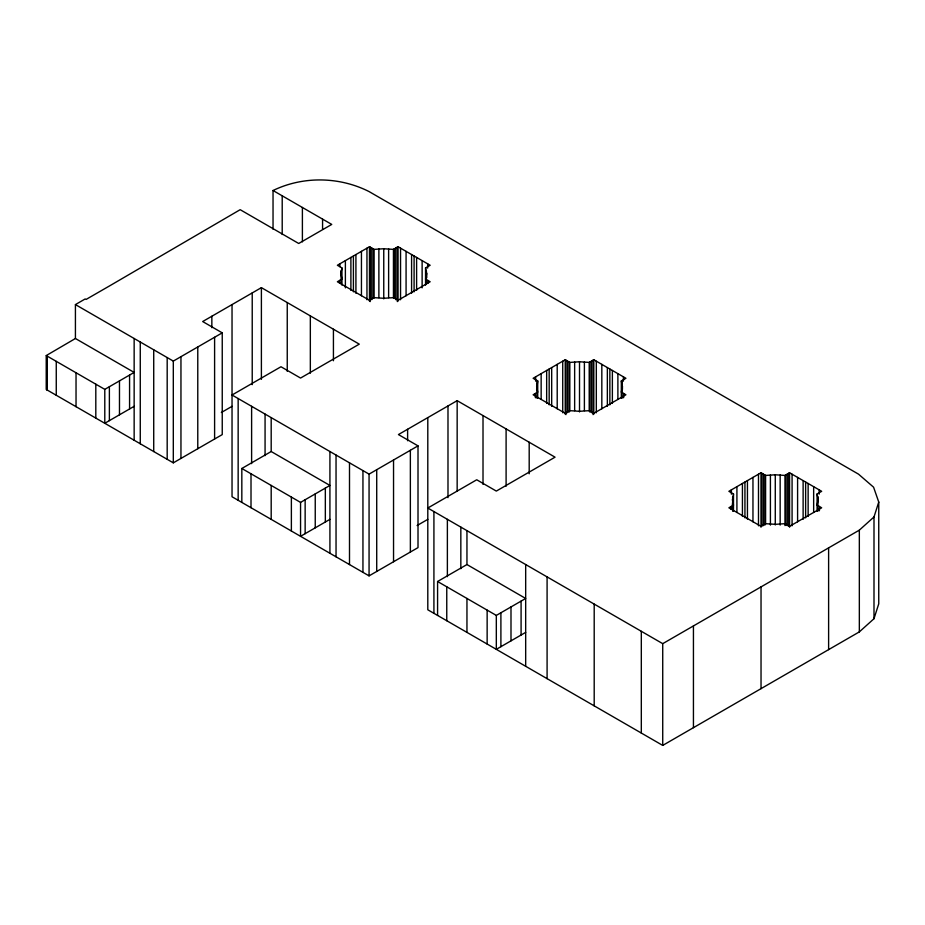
<?xml version="1.0" encoding="UTF-8"?>
<svg xmlns="http://www.w3.org/2000/svg" width="925" height="925" viewBox="0 0 925 925"><rect width="100%" height="100%" fill="white"/><g stroke="black" fill="none" stroke-linecap="round" stroke-linejoin="round"><path stroke-width="1.39" d="M341.949 267.915L340.851 273.511L341.949 279.107L337.359 281.755L369.468 300.301L374.07 297.653L383.759 298.289L393.449 297.642L398.039 300.301L430.16 281.755L425.558 279.107L426.656 273.511L425.558 267.915L430.16 265.267L398.039 246.721L393.449 249.38L383.759 248.744L374.07 249.38L369.468 246.721L337.359 265.267L341.949 267.915L341.949 285.12M536.616 389.402L537.714 380.938L533.124 378.29L565.233 359.744L569.823 362.403L579.512 361.767L589.213 362.403L593.804 359.744L625.924 378.29L621.322 380.938L621.322 398.132M621.322 380.938L622.421 386.534L621.322 392.131L625.913 394.778L593.804 413.325L589.213 410.665L579.524 411.301L569.823 410.665L565.233 413.325L533.124 394.778L537.714 392.131L536.616 386.534M732.38 505.293L733.479 493.962L728.877 491.314L760.997 472.767L765.588 475.427L775.277 474.791L784.978 475.427L789.568 472.767L821.678 491.314L817.087 493.962L817.087 511.155M427.801 417.614L427.801 609.783L662.728 745.411L859.337 631.891L873.998 618.709L873.998 516.959L878.75 502.055L873.582 487.197L858.481 474.132L369.063 191.567C339.325 176.548 303.076 175.958 273.037 190.515L273.037 229.203M873.998 618.709L878.75 603.805L878.75 502.055M662.728 745.411L662.728 643.661L859.337 530.141L873.998 516.959M46.25 355.57L75.422 338.504L134.148 372.417L104.791 389.367L46.25 355.57L46.25 389.483L173.31 462.847L222.243 434.6L222.243 332.85L202.667 321.542L261.393 287.64L359.282 344.146L300.556 378.059L280.98 366.751L232.036 395.01L369.063 474.12L418.007 445.873L398.432 434.565L457.158 400.664L555.046 457.17L496.32 491.083L476.733 479.774L427.801 508.033L662.728 643.661M241.83 468.489L271.187 451.527L329.924 485.44L300.556 502.391L241.83 468.489L241.83 502.402M75.422 338.504L75.422 304.591L85.216 298.937L86.071 299.434L110.283 285.49L240.176 209.686L298.717 243.483L331.751 224.417L273.037 190.515M75.422 304.591L173.31 361.097L222.243 332.85M134.148 406.329L104.791 423.28L104.791 389.367M221.352 412.504L232.036 406.341M329.924 519.353L300.556 536.315L300.556 502.391M417.106 525.527L427.801 519.364M232.036 304.591L232.036 496.76L369.063 575.87L418.007 547.623L418.007 445.873M437.583 581.501L466.952 564.551L525.678 598.463L496.32 615.414L437.583 581.501L437.583 615.426M525.678 632.376L496.32 649.327L496.32 615.414M817.087 493.962L818.186 499.558L817.087 505.154L821.678 507.802L789.568 526.348L784.978 523.689L775.277 524.325L765.588 523.689L760.997 526.348L728.877 507.802L733.479 505.154L732.38 499.558M859.337 530.141L859.337 631.891M828.615 547.877L828.615 649.628M819.388 506.484L819.388 510.773M819.168 489.857L819.168 494.158M817.908 496.748L817.908 505.339M817.804 505.57L817.804 511.305M813.653 486.677L813.653 512.473M808.138 483.486L808.138 516.451M805.629 482.041L805.629 517.861M803.12 480.595L803.12 519.283M797.593 477.404L797.593 521.827M792.077 474.213L792.077 525.805M789.568 472.767L789.568 527.227M788.852 473.184L788.852 526.209M787.268 474.097L787.268 525.689M785.695 475.011L785.695 525.169M784.978 475.427L784.978 525.585M780.157 474.941L780.157 525.099M775.277 474.791L775.277 524.949M770.409 474.941L770.409 525.099M765.588 475.427L765.588 524.151M764.871 475.011L764.871 525.169M763.298 474.097L763.298 525.689M761.714 473.184L761.714 526.209M760.997 472.767L760.997 527.227M761.032 586.901L761.032 688.651M758.488 474.213L758.488 525.805M752.962 477.404L752.962 521.827M747.446 480.595L747.446 519.283M744.937 482.041L744.937 517.861M742.428 483.486L742.428 516.451M736.913 486.677L736.913 512.473M733.479 493.962L733.479 511.155M732.646 496.748L732.646 505.235M732.762 505.57L732.762 511.305M731.386 489.857L731.386 494.158M731.178 506.484L731.178 509.351M693.438 625.924L693.438 727.674M641.314 631.301L641.314 733.051M623.623 393.46L623.623 397.762M623.415 376.833L623.415 381.135M622.421 386.534L622.421 389.402M622.039 380.522L622.039 398.282M617.888 373.654L617.888 399.45M612.373 370.462L612.373 403.427M609.864 369.017L609.864 404.849M607.355 367.572L607.355 406.26M601.828 364.381L601.828 408.804M596.313 361.189L596.313 412.781M594.197 604.106L594.197 705.856M593.804 359.744L593.804 414.203M593.087 360.16L593.087 414.62M591.503 361.074L591.503 412.666M589.93 361.987L589.93 412.145M589.213 362.403L589.213 411.128M584.392 361.918L584.392 410.642M579.512 361.767L579.512 411.926M574.645 361.918L574.645 410.642M569.823 362.403L569.823 411.128M569.106 361.987L569.106 412.145M567.534 361.074L567.534 412.666M565.95 360.16L565.95 414.62M565.233 359.744L565.233 414.203M562.724 361.189L562.724 412.781M557.208 364.381L557.208 408.804M551.682 367.572L551.682 406.26M549.173 369.017L549.173 404.838M547.091 576.911L547.091 678.649M546.663 370.462L546.663 403.427M541.148 373.654L541.148 399.45M537.714 380.938L537.714 398.132M536.997 380.522L536.997 398.282M535.621 376.833L535.621 381.135M535.413 393.46L535.413 397.762M529.192 442.254L529.192 473.773M525.678 564.539L525.678 666.289M521.087 601.111L521.087 635.024M510.993 606.939L510.993 640.852M506.102 428.911L506.102 486.238M500.899 612.766L500.899 646.679M487.14 610.118L487.14 644.031M483.012 415.579L483.012 484.376M466.952 530.638L466.952 564.551M466.952 598.463L466.952 632.376M460.835 527.1L460.835 568.667M457.158 400.664L457.158 490.944M447.989 405.959L447.989 497.673M447.376 519.33L447.376 576.657M446.763 586.808L446.763 620.721M433.917 511.56L433.917 613.31M427.859 280.437L427.859 283.304M427.651 263.81L427.651 268.111M426.656 273.511L426.656 277.812M426.39 270.701L426.39 277.87M426.275 279.523L426.275 283.825M425.558 267.915L425.558 285.12M422.124 260.63L422.124 287.86M416.608 257.439L416.608 290.404M414.099 255.994L414.099 291.826M411.59 254.548L411.59 293.237M410.365 450.29L410.365 552.028M407.613 429.269L407.613 440.739M406.075 251.357L406.075 295.78M400.548 248.177L400.548 299.758M398.039 246.721L398.039 301.18M397.322 247.137L397.322 301.596M395.738 248.05L395.738 299.642M394.166 248.964L394.166 297.688M393.449 249.38L393.449 298.104M393.541 460.002L393.541 561.741M388.627 248.894L388.627 297.619M383.759 248.744L383.759 298.902M378.88 248.894L378.88 297.63M376.718 469.715L376.718 571.453M374.07 249.38L374.07 298.104M373.342 248.964L373.342 297.688M371.769 248.05L371.769 299.642M370.185 247.137L370.185 301.596M369.468 246.721L369.468 301.18M369.063 474.12L369.063 575.87M366.959 248.177L366.959 299.758M362.947 470.594L362.947 572.344M361.444 251.357L361.444 295.78M355.917 254.548L355.917 293.237M353.408 255.994L353.408 291.826M350.899 257.439L350.899 290.404M349.5 462.824L349.5 564.574M345.383 260.63L345.383 287.86M341.233 279.523L341.233 283.825M341.128 270.701L341.128 279.304M339.868 263.81L339.868 266.678M339.648 280.437L339.648 283.304M336.041 455.054L336.041 556.804M333.428 329.231L333.428 360.75M329.924 451.527L329.924 553.277M325.334 488.088L325.334 522.012M322.571 219.121L322.571 229.146M315.24 493.915L315.24 527.84M310.337 315.899L310.337 373.214M305.146 499.743L305.146 533.667M302.394 207.466L302.394 241.853M291.375 497.095L291.375 531.008M287.247 302.556L287.247 371.353M282.206 195.811L282.206 234.499M271.187 417.614L271.187 451.527M271.187 485.44L271.187 519.353M265.07 414.088L265.07 455.643M261.393 287.64L261.393 379.354M252.224 292.936L252.224 384.65M251.612 406.306L251.612 463.633M251.01 473.785L251.01 507.698M238.153 398.536L238.153 500.286M214.6 337.267L214.6 439.005M211.848 316.246L211.848 327.716M197.777 346.979L197.777 448.717M180.953 356.692L180.953 458.43M173.31 361.097L173.31 462.847M167.182 357.57L167.182 459.32M153.723 349.8L153.723 451.55M140.265 342.03L140.265 443.78M134.148 338.492L134.148 440.242M129.569 375.064L129.569 408.977M119.475 380.892L119.475 414.805M109.381 386.719L109.381 420.632M95.807 384.176L95.807 418.1M76.035 372.763L76.035 406.688M56.263 361.351L56.263 395.276M47.279 356.171L47.279 390.084M46.666 355.813L46.666 389.726"/></g></svg>
